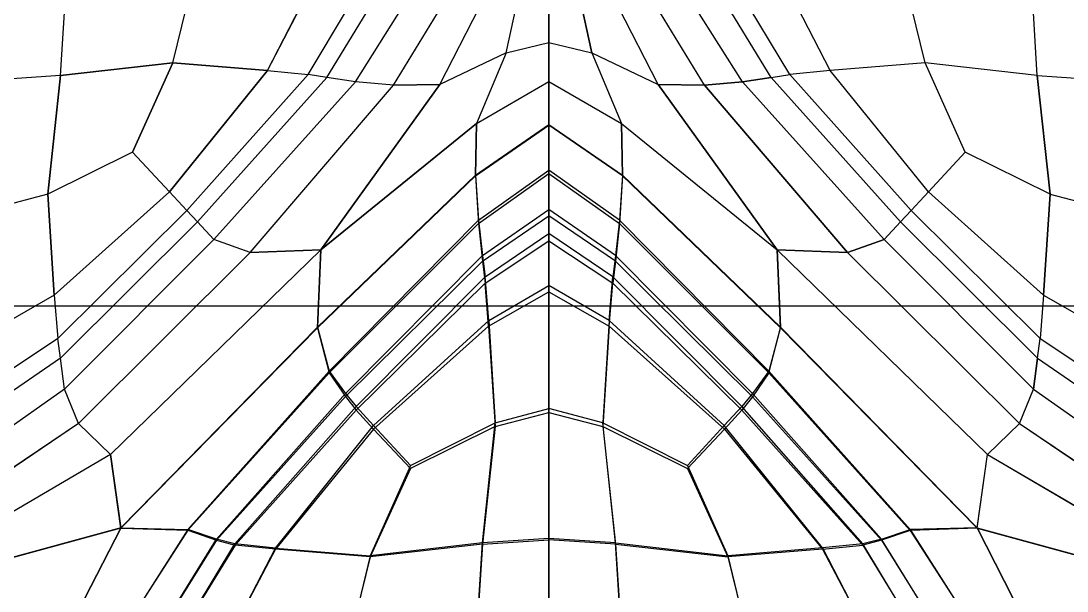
# Model space of a CAD drawing. Extents: x 11992 to 29481, y -6727 to 6811.
# Drawn here: x 12612.22 to 12621.41, y 1275.12 to 1280.13 of the extents above; entities that cross this region are included whole.
import ezdxf

# ---------------------------------------------------------------- set-up
doc = ezdxf.new("R2010")
doc.units = 0
doc.header["$MEASUREMENT"] = 0
doc.layers.get('0').update_dxf_attribs({"color": 8, "linetype": 'CONTINUOUS'})

msp = doc.modelspace()

# ---------------------------------------------------------------- linework, layer by layer
for p, q in [((12616.8548, 1271.7436, -1722.0314), (12616.8548, 1285.554, -1720.6474)), ((12612.5647, 1279.6529, -1720), (12612.6019, 1280.2533, -1719.9384)), ((12612.5647, 1279.6529, -1760.8658), (12612.6019, 1280.2533, -1760.9274)), ((12613.5513, 1279.765, -1719.9762), (12613.6695, 1280.2533, -1719.9307)), ((12613.5513, 1279.765, -1760.8896), (12613.6695, 1280.2533, -1760.9351)), ((12614.3829, 1279.6978, -1760.8767), (12614.6704, 1280.2533, -1760.9405)), ((12614.3829, 1279.6978, -1719.9891), (12614.6709, 1280.2533, -1719.9254)), ((12614.7396, 1279.6632, -1760.8655), (12615.0948, 1280.2533, -1760.9358)), ((12614.7396, 1279.6632, -1720.0003), (12615.0948, 1280.2533, -1719.93)), ((12614.9031, 1279.6379, -1720.0665), (12615.2817, 1280.2533, -1719.9952)), ((12614.9031, 1279.6379, -1760.7994), (12615.2817, 1280.2533, -1760.8706)), ((12615.1549, 1279.599, -1720.2441), (12615.5693, 1280.2533, -1720.1715)), ((12615.1549, 1279.599, -1760.6217), (12615.5693, 1280.2533, -1760.6944)), ((12615.4882, 1279.5704, -1760.4393), (12615.9073, 1280.2533, -1760.5106)), ((12615.4882, 1279.5704, -1720.4263), (12615.9073, 1280.2533, -1720.3552)), ((12615.8959, 1279.5762, -1720.5063), (12616.2449, 1280.2533, -1720.4427)), ((12615.8959, 1279.5759, -1760.3592), (12616.2449, 1280.2533, -1760.4232)), ((12616.4786, 1279.853, -1760.3685), (12616.5659, 1280.2533, -1760.3936)), ((12616.4786, 1279.853, -1720.4967), (12616.5659, 1280.2533, -1720.4722)), ((12616.8548, 1280.2533, -1760.3838), (12616.8548, 1278.4217, -1760.6239)), ((12617.1438, 1280.2533, -1760.3936), (12617.231, 1279.853, -1760.3685)), ((12617.231, 1279.853, -1720.4967), (12617.1438, 1280.2533, -1720.4722)), ((12617.8133, 1279.5759, -1760.3595), (12617.4647, 1280.2533, -1760.4232)), ((12617.8133, 1279.5762, -1720.5063), (12617.4647, 1280.2533, -1720.4427)), ((12618.2214, 1279.5704, -1760.4394), (12617.8018, 1280.2533, -1760.5106)), ((12618.2214, 1279.5704, -1720.4263), (12617.8023, 1280.2533, -1720.3552)), ((12618.5547, 1279.599, -1760.6217), (12618.1399, 1280.2533, -1760.6944)), ((12618.5547, 1279.599, -1720.2441), (12618.1399, 1280.2533, -1720.1715)), ((12618.8065, 1279.6379, -1760.7994), (12618.4279, 1280.2533, -1760.8706)), ((12618.8065, 1279.6379, -1720.0664), (12618.4279, 1280.2533, -1719.9952)), ((12618.9696, 1279.6632, -1760.8655), (12618.6144, 1280.2533, -1760.9358)), ((12618.9696, 1279.6632, -1720.0003), (12618.6144, 1280.2533, -1719.93)), ((12619.3263, 1279.6978, -1760.8767), (12619.0387, 1280.2533, -1760.9405)), ((12619.3263, 1279.6978, -1719.9891), (12619.0387, 1280.2533, -1719.9254)), ((12620.1584, 1279.765, -1719.9762), (12620.0401, 1280.2533, -1719.9307)), ((12620.1584, 1279.765, -1760.8896), (12620.0401, 1280.2533, -1760.9351)), ((12621.1449, 1279.6529, -1760.8658), (12621.1073, 1280.2533, -1760.9274)), ((12621.1449, 1279.6529, -1720), (12621.1073, 1280.2533, -1719.9384)), ((12616.4786, 1279.853, -1760.3685), (12616.8548, 1279.9452, -1760.3715)), ((12616.4786, 1279.853, -1720.4967), (12616.8548, 1279.9452, -1720.4936)), ((12616.8548, 1279.9452, -1720.4936), (12617.231, 1279.853, -1720.4967)), ((12616.8548, 1279.9452, -1760.3715), (12617.231, 1279.853, -1760.3685)), ((12616.4786, 1279.853, -1760.3685), (12615.8959, 1279.5759, -1760.3592)), ((12616.4786, 1279.853, -1720.4967), (12615.8959, 1279.5762, -1720.5063)), ((12616.4786, 1279.853, -1760.3685), (12616.2168, 1279.2314, -1760.293)), ((12616.4786, 1279.853, -1720.4967), (12616.2173, 1279.2312, -1720.5706)), ((12617.231, 1279.853, -1760.3685), (12617.4924, 1279.2314, -1760.2933)), ((12617.231, 1279.853, -1760.3685), (12617.8133, 1279.5759, -1760.3595)), ((12617.231, 1279.853, -1720.4967), (12617.4924, 1279.2312, -1720.5706)), ((12617.231, 1279.853, -1720.4967), (12617.8133, 1279.5762, -1720.5063)), ((12613.5513, 1279.765, -1719.9762), (12612.5647, 1279.6529, -1720)), ((12612.5647, 1279.6529, -1760.8658), (12613.5513, 1279.765, -1760.8896)), ((12613.197, 1278.9806, -1720.1128), (12613.5513, 1279.765, -1719.9762)), ((12613.5513, 1279.765, -1760.8896), (12613.197, 1278.9806, -1760.753)), ((12613.5513, 1279.765, -1760.8896), (12614.3829, 1279.6978, -1760.8767)), ((12614.3829, 1279.6978, -1719.9891), (12613.5513, 1279.765, -1719.9762)), ((12620.1584, 1279.765, -1719.9762), (12619.3263, 1279.6978, -1719.9891)), ((12620.1584, 1279.765, -1760.8896), (12619.3263, 1279.6978, -1760.8767)), ((12620.5126, 1278.9806, -1720.1128), (12620.1584, 1279.765, -1719.9762)), ((12621.1449, 1279.6529, -1760.8658), (12620.1584, 1279.765, -1760.8896)), ((12621.1449, 1279.6529, -1720), (12620.1584, 1279.765, -1719.9762)), ((12620.5126, 1278.9806, -1760.753), (12620.1584, 1279.765, -1760.8896)), ((12612.5647, 1279.6529, -1720), (12611.9796, 1279.6155, -1720.008)), ((12612.5647, 1279.6529, -1760.8658), (12611.9796, 1279.6155, -1760.8578)), ((12612.5647, 1279.6529, -1760.8658), (12612.4522, 1278.611, -1760.6809)), ((12612.4522, 1278.611, -1720.1849), (12612.5647, 1279.6529, -1720)), ((12614.3829, 1279.6978, -1760.8767), (12613.5208, 1278.6325, -1760.6855)), ((12613.5208, 1278.6325, -1720.1802), (12614.3829, 1279.6978, -1719.9891)), ((12613.6738, 1278.4677, -1760.6547), (12614.7396, 1279.6632, -1760.8655)), ((12613.6738, 1278.4677, -1720.2112), (12614.7396, 1279.6632, -1720.0003)), ((12614.9031, 1279.6379, -1720.0665), (12613.7673, 1278.3676, -1720.2801)), ((12613.7673, 1278.3676, -1760.5857), (12614.9031, 1279.6379, -1760.7994)), ((12614.3829, 1279.6978, -1760.8767), (12614.7396, 1279.6632, -1760.8655)), ((12614.3829, 1279.6978, -1719.9891), (12614.7396, 1279.6632, -1720.0003)), ((12614.9031, 1279.6379, -1720.0665), (12614.7396, 1279.6632, -1720.0003)), ((12614.9031, 1279.6379, -1760.7994), (12614.7396, 1279.6632, -1760.8655)), ((12615.1549, 1279.599, -1720.2441), (12614.9031, 1279.6379, -1720.0665)), ((12615.1549, 1279.599, -1760.6217), (12614.9031, 1279.6379, -1760.7994)), ((12618.5547, 1279.599, -1760.6217), (12618.8065, 1279.6379, -1760.7994)), ((12618.8065, 1279.6379, -1720.0664), (12618.5547, 1279.599, -1720.2441)), ((12618.8065, 1279.6379, -1760.7994), (12618.9696, 1279.6632, -1760.8655)), ((12618.8065, 1279.6379, -1720.0664), (12618.9696, 1279.6632, -1720.0003)), ((12618.8065, 1279.6379, -1760.7994), (12619.9423, 1278.3676, -1760.5857)), ((12619.9423, 1278.3676, -1720.2801), (12618.8065, 1279.6379, -1720.0664)), ((12619.3263, 1279.6978, -1760.8767), (12618.9696, 1279.6632, -1760.8655)), ((12619.3263, 1279.6978, -1719.9891), (12618.9696, 1279.6632, -1720.0003)), ((12618.9696, 1279.6632, -1760.8655), (12620.0358, 1278.4677, -1760.6547)), ((12620.0358, 1278.4677, -1720.2112), (12618.9696, 1279.6632, -1720.0003)), ((12620.1889, 1278.6325, -1760.6855), (12619.3263, 1279.6978, -1760.8767)), ((12620.1889, 1278.6325, -1720.1802), (12619.3263, 1279.6978, -1719.9891)), ((12621.2575, 1278.611, -1720.1849), (12621.1449, 1279.6529, -1720)), ((12621.1449, 1279.6529, -1760.8658), (12621.2575, 1278.611, -1760.6809)), ((12621.1449, 1279.6529, -1720), (12621.73, 1279.6155, -1720.008)), ((12621.1449, 1279.6529, -1760.8658), (12621.7295, 1279.6155, -1760.8579)), ((12613.9108, 1278.2131, -1760.4037), (12615.1549, 1279.599, -1760.6217)), ((12613.9108, 1278.2131, -1720.462), (12615.1549, 1279.599, -1720.2441)), ((12614.2303, 1278.0996, -1720.6401), (12615.4882, 1279.5704, -1720.4263)), ((12614.2303, 1278.0996, -1760.2254), (12615.4882, 1279.5704, -1760.4393)), ((12615.8959, 1279.5762, -1720.5063), (12614.8502, 1278.1232, -1720.6972)), ((12614.8502, 1278.123, -1760.1673), (12615.8959, 1279.5759, -1760.3592)), ((12615.4882, 1279.5704, -1760.4393), (12615.1549, 1279.599, -1760.6217)), ((12615.4882, 1279.5704, -1720.4263), (12615.1549, 1279.599, -1720.2441)), ((12615.4882, 1279.5704, -1720.4263), (12615.8959, 1279.5762, -1720.5063)), ((12615.8959, 1279.5759, -1760.3592), (12615.4882, 1279.5704, -1760.4393)), ((12616.2168, 1279.2314, -1760.293), (12616.8548, 1279.601, -1760.3349)), ((12616.2173, 1279.2312, -1720.5706), (12616.8548, 1279.6005, -1720.5284)), ((12616.8548, 1279.601, -1760.3349), (12617.4924, 1279.2314, -1760.2933)), ((12616.8548, 1279.6005, -1720.5284), (12617.4924, 1279.2312, -1720.5706)), ((12618.2214, 1279.5704, -1720.4263), (12617.8133, 1279.5762, -1720.5063)), ((12618.8594, 1278.1232, -1720.6972), (12617.8133, 1279.5762, -1720.5063)), ((12617.8133, 1279.5759, -1760.3595), (12618.859, 1278.1225, -1760.1685)), ((12617.8133, 1279.5759, -1760.3595), (12618.2214, 1279.5704, -1760.4394)), ((12618.5547, 1279.599, -1720.2441), (12618.2214, 1279.5704, -1720.4263)), ((12618.2214, 1279.5704, -1760.4394), (12618.5547, 1279.599, -1760.6217)), ((12618.2214, 1279.5704, -1760.4394), (12619.4789, 1278.0996, -1760.2257)), ((12619.4789, 1278.0996, -1720.6401), (12618.2214, 1279.5704, -1720.4263)), ((12618.5547, 1279.599, -1760.6217), (12619.7983, 1278.2131, -1760.4037)), ((12619.7983, 1278.2131, -1720.462), (12618.5547, 1279.599, -1720.2441)), ((12616.2168, 1279.2314, -1760.293), (12614.8502, 1278.123, -1760.1673)), ((12614.8502, 1278.1232, -1720.6972), (12616.2173, 1279.2312, -1720.5706)), ((12616.2097, 1278.7727, -1760.2954), (12616.2168, 1279.2314, -1760.293)), ((12616.2173, 1279.2312, -1720.5706), (12616.2097, 1278.7791, -1720.5786)), ((12616.2097, 1278.7791, -1720.5786), (12616.8548, 1279.2245, -1720.528)), ((12616.2097, 1278.7727, -1760.2954), (12616.8548, 1279.2173, -1760.3471)), ((12616.8548, 1279.2245, -1720.528), (12617.4995, 1278.7791, -1720.5786)), ((12617.5, 1278.7724, -1760.296), (12616.8548, 1279.2173, -1760.3471)), ((12617.4924, 1279.2314, -1760.2933), (12617.5, 1278.7724, -1760.296)), ((12617.4924, 1279.2314, -1760.2933), (12618.859, 1278.1225, -1760.1685)), ((12617.4924, 1279.2312, -1720.5706), (12618.8594, 1278.1232, -1720.6972)), ((12617.4995, 1278.7791, -1720.5786), (12617.4924, 1279.2312, -1720.5706)), ((12613.197, 1278.9806, -1760.753), (12612.4522, 1278.611, -1760.6809)), ((12613.197, 1278.9806, -1720.1128), (12612.4522, 1278.611, -1720.1849)), ((12613.197, 1278.9806, -1760.753), (12613.5208, 1278.6325, -1760.6855)), ((12613.5208, 1278.6325, -1720.1802), (12613.197, 1278.9806, -1720.1128)), ((12620.5126, 1278.9806, -1720.1128), (12620.1889, 1278.6325, -1720.1802)), ((12620.5126, 1278.9806, -1760.753), (12620.1889, 1278.6325, -1760.6855)), ((12621.2575, 1278.611, -1720.1849), (12620.5126, 1278.9806, -1720.1128)), ((12621.2575, 1278.611, -1760.6809), (12620.5126, 1278.9806, -1760.753)), ((12616.2349, 1278.3545, -1760.4293), (12616.8548, 1278.7922, -1760.4816)), ((12616.2354, 1278.3819, -1720.4807), (12616.8548, 1278.8232, -1720.4342)), ((12617.4738, 1278.3819, -1720.4807), (12616.8548, 1278.8232, -1720.4342)), ((12616.8548, 1278.7922, -1760.4816), (12617.4747, 1278.3545, -1760.4297)), ((12614.8211, 1277.4428, -1720.7301), (12616.2097, 1278.7791, -1720.5786)), ((12614.8211, 1277.4385, -1760.1405), (12616.2097, 1278.7727, -1760.2954)), ((12616.2097, 1278.7791, -1720.5786), (12616.2354, 1278.3819, -1720.4807)), ((12616.2097, 1278.7727, -1760.2954), (12616.2349, 1278.3545, -1760.4293)), ((12617.4995, 1278.7791, -1720.5786), (12617.4738, 1278.3819, -1720.4807)), ((12617.5, 1278.7724, -1760.296), (12617.4747, 1278.3545, -1760.4297)), ((12617.4995, 1278.7791, -1720.5786), (12618.8885, 1277.4428, -1720.7301)), ((12617.5, 1278.7724, -1760.296), (12618.8885, 1277.4375, -1760.1428)), ((12612.4522, 1278.611, -1760.6809), (12611.9796, 1278.488, -1760.6569)), ((12612.4522, 1278.611, -1720.1849), (12611.9796, 1278.4878, -1720.2088)), ((12612.4522, 1278.611, -1760.6809), (12612.5094, 1277.7246, -1760.5104)), ((12612.5094, 1277.7246, -1720.3554), (12612.4522, 1278.611, -1720.1849)), ((12613.5208, 1278.6325, -1760.6855), (12612.5094, 1277.7246, -1760.5104)), ((12612.5094, 1277.7246, -1720.3554), (12613.5208, 1278.6325, -1720.1802)), ((12613.5208, 1278.6325, -1760.6855), (12613.6738, 1278.4677, -1760.6547)), ((12613.5208, 1278.6325, -1720.1802), (12613.6738, 1278.4677, -1720.2112)), ((12620.1889, 1278.6325, -1760.6855), (12620.0358, 1278.4677, -1760.6547)), ((12620.1889, 1278.6325, -1720.1802), (12620.0358, 1278.4677, -1720.2112)), ((12621.2002, 1277.7246, -1760.5104), (12620.1889, 1278.6325, -1760.6855)), ((12621.2002, 1277.7246, -1720.3554), (12620.1889, 1278.6325, -1720.1802)), ((12621.2575, 1278.611, -1760.6809), (12621.2002, 1277.7246, -1760.5104)), ((12621.2002, 1277.7246, -1720.3554), (12621.2575, 1278.611, -1720.1849)), ((12621.2575, 1278.611, -1720.1849), (12621.7295, 1278.4878, -1720.2088)), ((12621.2575, 1278.611, -1760.6809), (12621.7295, 1278.488, -1760.6569)), ((12613.6738, 1278.4677, -1760.6547), (12612.5394, 1277.3443, -1760.4438)), ((12613.6738, 1278.4677, -1720.2112), (12612.5394, 1277.3443, -1720.4219)), ((12613.7673, 1278.3676, -1720.2801), (12613.6738, 1278.4677, -1720.2112)), ((12613.7673, 1278.3676, -1760.5857), (12613.6738, 1278.4677, -1760.6547)), ((12616.2707, 1278.0245, -1760.5756), (12616.8548, 1278.4217, -1760.6239)), ((12616.2716, 1278.0732, -1720.3723), (12616.8548, 1278.4766, -1720.3346)), ((12617.438, 1278.0732, -1720.3723), (12616.8548, 1278.4766, -1720.3346)), ((12616.8548, 1278.4217, -1760.6239), (12616.8548, 1270.2778, -1757.7109)), ((12617.4389, 1278.0245, -1760.5757), (12616.8548, 1278.4217, -1760.6239)), ((12619.9423, 1278.3676, -1760.5857), (12620.0358, 1278.4677, -1760.6547)), ((12619.9423, 1278.3676, -1720.2801), (12620.0358, 1278.4677, -1720.2112)), ((12621.1697, 1277.3443, -1720.4219), (12620.0358, 1278.4677, -1720.2112)), ((12620.0358, 1278.4677, -1760.6547), (12621.1697, 1277.3443, -1760.4438)), ((12613.7673, 1278.3676, -1720.2801), (12612.5628, 1277.1696, -1720.4939)), ((12612.5628, 1277.1696, -1760.3719), (12613.7673, 1278.3676, -1760.5857)), ((12613.9108, 1278.2131, -1760.4037), (12613.7673, 1278.3676, -1760.5857)), ((12613.9108, 1278.2131, -1720.462), (12613.7673, 1278.3676, -1720.2801)), ((12614.9241, 1277.0582, -1720.6201), (12616.2354, 1278.3819, -1720.4807)), ((12614.9241, 1277.0415, -1760.2726), (12616.2349, 1278.3545, -1760.4293)), ((12616.2349, 1278.3545, -1760.4293), (12616.2707, 1278.0245, -1760.5756)), ((12616.2354, 1278.3819, -1720.4807), (12616.2716, 1278.0732, -1720.3723)), ((12617.4738, 1278.3819, -1720.4807), (12617.438, 1278.0732, -1720.3723)), ((12617.4747, 1278.3545, -1760.4297), (12617.4389, 1278.0245, -1760.5757)), ((12617.4738, 1278.3819, -1720.4807), (12618.7855, 1277.0582, -1720.6201)), ((12617.4747, 1278.3545, -1760.4297), (12618.7855, 1277.0408, -1760.2742)), ((12619.7983, 1278.2131, -1760.4037), (12619.9423, 1278.3676, -1760.5857)), ((12619.7983, 1278.2131, -1720.462), (12619.9423, 1278.3676, -1720.2801)), ((12619.9423, 1278.3676, -1760.5857), (12621.1464, 1277.1696, -1760.372)), ((12621.1464, 1277.1696, -1720.4939), (12619.9423, 1278.3676, -1720.2801)), ((12616.295, 1277.8858, -1720.3493), (12616.8548, 1278.2651, -1720.3171)), ((12617.4146, 1277.8858, -1720.3493), (12616.8548, 1278.2651, -1720.3171)), ((12613.9108, 1278.2131, -1760.4037), (12612.599, 1276.8992, -1760.1858)), ((12613.9108, 1278.2131, -1720.462), (12612.599, 1276.8992, -1720.68)), ((12614.2303, 1278.0996, -1720.6401), (12613.9108, 1278.2131, -1720.462)), ((12614.2303, 1278.0996, -1760.2254), (12613.9108, 1278.2131, -1760.4037)), ((12616.2941, 1277.83, -1760.6153), (12616.8548, 1278.2022, -1760.6596)), ((12616.8548, 1278.2022, -1760.6596), (12617.4156, 1277.83, -1760.6153)), ((12619.7983, 1278.2131, -1720.462), (12619.4789, 1278.0996, -1720.6401)), ((12619.4789, 1278.0996, -1760.2257), (12619.7983, 1278.2131, -1760.4037)), ((12619.7983, 1278.2131, -1760.4037), (12621.1106, 1276.8992, -1760.1858)), ((12621.1106, 1276.8992, -1720.68), (12619.7983, 1278.2131, -1720.462)), ((12612.7211, 1276.5969, -1720.8653), (12614.2303, 1278.0996, -1720.6401)), ((12612.7211, 1276.5966, -1760.0005), (12614.2303, 1278.0996, -1760.2254)), ((12614.8502, 1278.1232, -1720.6972), (12613.0025, 1276.3251, -1720.9341)), ((12614.8502, 1278.123, -1760.1673), (12613.0029, 1276.3241, -1759.9313)), ((12614.2303, 1278.0996, -1720.6401), (12614.8502, 1278.1232, -1720.6972)), ((12614.8502, 1278.123, -1760.1673), (12614.2303, 1278.0996, -1760.2254)), ((12614.8502, 1278.1232, -1720.6972), (12614.8211, 1277.4428, -1720.7301)), ((12614.8211, 1277.4385, -1760.1405), (12614.8502, 1278.123, -1760.1673)), ((12615.0681, 1276.862, -1720.4859), (12616.2716, 1278.0732, -1720.3723)), ((12616.2716, 1278.0732, -1720.3723), (12616.295, 1277.8858, -1720.3493)), ((12617.438, 1278.0732, -1720.3723), (12617.4146, 1277.8858, -1720.3493)), ((12617.438, 1278.0732, -1720.3723), (12618.6415, 1276.862, -1720.4859)), ((12618.859, 1278.1225, -1760.1685), (12619.4789, 1278.0996, -1760.2257)), ((12618.859, 1278.1225, -1760.1685), (12620.7067, 1276.3234, -1759.9332)), ((12618.8885, 1277.4375, -1760.1428), (12618.859, 1278.1225, -1760.1685)), ((12619.4789, 1278.0996, -1720.6401), (12618.8594, 1278.1232, -1720.6972)), ((12618.8594, 1278.1232, -1720.6972), (12618.8885, 1277.4428, -1720.7301)), ((12618.8594, 1278.1232, -1720.6972), (12620.7067, 1276.3251, -1720.9341)), ((12620.9885, 1276.5969, -1720.8653), (12619.4789, 1278.0996, -1720.6401)), ((12619.4789, 1278.0996, -1760.2257), (12620.9885, 1276.5964, -1760.0009)), ((12616.2707, 1278.0245, -1760.5756), (12615.0681, 1276.8329, -1760.4309)), ((12616.2707, 1278.0245, -1760.5756), (12616.2941, 1277.83, -1760.6153)), ((12617.4389, 1278.0245, -1760.5757), (12617.4156, 1277.83, -1760.6153)), ((12617.4389, 1278.0245, -1760.5757), (12618.6415, 1276.8327, -1760.4313)), ((12615.1616, 1276.7476, -1720.446), (12616.295, 1277.8858, -1720.3493)), ((12616.3255, 1277.5017, -1720.3863), (12616.295, 1277.8858, -1720.3493)), ((12617.3841, 1277.5017, -1720.3865), (12617.4146, 1277.8858, -1720.3493)), ((12617.4146, 1277.8858, -1720.3493), (12618.5481, 1276.7476, -1720.446)), ((12615.1611, 1276.7137, -1760.4826), (12616.2941, 1277.83, -1760.6153)), ((12616.3241, 1277.4516, -1760.573), (12616.2941, 1277.83, -1760.6153)), ((12616.3255, 1277.5017, -1720.3863), (12616.8548, 1277.8085, -1720.3618)), ((12617.3841, 1277.5017, -1720.3865), (12616.8548, 1277.8085, -1720.3618)), ((12617.3851, 1277.4516, -1760.573), (12617.4156, 1277.83, -1760.6153)), ((12617.4156, 1277.83, -1760.6153), (12618.5485, 1276.7137, -1760.4826)), ((12612.5094, 1277.7246, -1720.3554), (12611.9796, 1277.422, -1720.4138)), ((12612.5094, 1277.7246, -1760.5104), (12611.9796, 1277.422, -1760.4521)), ((12612.5094, 1277.7246, -1720.3554), (12612.5394, 1277.3443, -1720.4219)), ((12612.5094, 1277.7246, -1760.5104), (12612.5394, 1277.3443, -1760.4438)), ((12616.3241, 1277.4516, -1760.573), (12616.8548, 1277.7527, -1760.6077)), ((12616.8548, 1277.7527, -1760.6077), (12617.3851, 1277.4516, -1760.573)), ((12621.2002, 1277.7246, -1760.5104), (12621.1697, 1277.3443, -1760.4438)), ((12621.2002, 1277.7246, -1720.3554), (12621.1697, 1277.3443, -1720.4219)), ((12621.2002, 1277.7246, -1720.3554), (12621.73, 1277.422, -1720.4138)), ((12621.2002, 1277.7246, -1760.5104), (12621.7295, 1277.422, -1760.4521)), ((12651.3121, 1277.6273, -1720.4842), (12606.3119, 1277.6273, -1720.4842)), ((12651.3121, 1277.6273, -1760.3813), (12606.3119, 1277.6273, -1760.3813)), ((12616.3255, 1277.5017, -1720.3863), (12615.3146, 1276.5809, -1720.4602)), ((12616.3255, 1277.5017, -1720.3863), (12616.3823, 1276.6026, -1720.4588)), ((12617.3841, 1277.5017, -1720.3865), (12617.3274, 1276.6026, -1720.4588)), ((12617.3841, 1277.5017, -1720.3865), (12618.395, 1276.5809, -1720.4602)), ((12613.0926, 1275.6804, -1720.964), (12614.8211, 1277.4428, -1720.7301)), ((12613.0931, 1275.678, -1759.9024), (12614.8211, 1277.4385, -1760.1405)), ((12614.8211, 1277.4428, -1720.7301), (12614.9241, 1277.0582, -1720.6201)), ((12614.8211, 1277.4385, -1760.1405), (12614.9241, 1277.0415, -1760.2726)), ((12616.3241, 1277.4516, -1760.573), (12615.3137, 1276.5485, -1760.469)), ((12616.3241, 1277.4516, -1760.573), (12616.3818, 1276.5709, -1760.4733)), ((12617.3851, 1277.4516, -1760.573), (12617.3278, 1276.5709, -1760.4733)), ((12617.3851, 1277.4516, -1760.573), (12618.3955, 1276.5485, -1760.4691)), ((12618.8885, 1277.4428, -1720.7301), (12618.7855, 1277.0582, -1720.6201)), ((12618.7855, 1277.0408, -1760.2742), (12618.8885, 1277.4375, -1760.1428)), ((12618.8885, 1277.4428, -1720.7301), (12620.6171, 1275.6804, -1720.9637)), ((12620.6166, 1275.6766, -1759.9061), (12618.8885, 1277.4375, -1760.1428)), ((12612.5394, 1277.3443, -1720.4219), (12611.9796, 1276.9698, -1720.4923)), ((12612.5394, 1277.3443, -1760.4438), (12611.9796, 1276.9698, -1760.3735)), ((12612.5628, 1277.1696, -1720.4939), (12612.5394, 1277.3443, -1720.4219)), ((12612.5628, 1277.1696, -1760.3719), (12612.5394, 1277.3443, -1760.4438)), ((12621.1464, 1277.1696, -1760.372), (12621.1697, 1277.3443, -1760.4438)), ((12621.1464, 1277.1696, -1720.4939), (12621.1697, 1277.3443, -1720.4219)), ((12621.1697, 1277.3443, -1720.4219), (12621.73, 1276.9698, -1720.4923)), ((12621.1697, 1277.3443, -1760.4438), (12621.7295, 1276.9698, -1760.3735)), ((12612.5628, 1277.1696, -1720.4939), (12611.9796, 1276.77, -1720.565)), ((12612.5628, 1277.1696, -1760.3719), (12611.9796, 1276.77, -1760.3007)), ((12612.599, 1276.8992, -1760.1858), (12612.5628, 1277.1696, -1760.3719)), ((12612.599, 1276.8992, -1720.68), (12612.5628, 1277.1696, -1720.4939)), ((12621.1106, 1276.8992, -1720.68), (12621.1464, 1277.1696, -1720.4939)), ((12621.1464, 1277.1696, -1760.372), (12621.1106, 1276.8992, -1760.1858)), ((12621.1464, 1277.1696, -1760.372), (12621.7295, 1276.77, -1760.3007)), ((12621.1464, 1277.1696, -1720.4939), (12621.73, 1276.77, -1720.565)), ((12614.9241, 1277.0582, -1720.6201), (12613.681, 1275.6647, -1720.7777)), ((12614.9241, 1277.0415, -1760.2726), (12613.6815, 1275.6589, -1760.0967)), ((12614.9241, 1277.0582, -1720.6201), (12615.0681, 1276.862, -1720.4859)), ((12614.9241, 1277.0415, -1760.2726), (12615.0681, 1276.8329, -1760.4309)), ((12618.7855, 1277.0582, -1720.6201), (12618.6415, 1276.862, -1720.4859)), ((12618.7855, 1277.0408, -1760.2742), (12618.6415, 1276.8327, -1760.4313)), ((12618.7855, 1277.0582, -1720.6201), (12620.0287, 1275.6647, -1720.7773)), ((12620.0277, 1275.658, -1760.0991), (12618.7855, 1277.0408, -1760.2742)), ((12612.599, 1276.8992, -1760.1858), (12611.9796, 1276.4615, -1760.1131)), ((12612.599, 1276.8992, -1720.68), (12611.9796, 1276.4615, -1720.7527)), ((12612.7211, 1276.5969, -1720.8653), (12612.599, 1276.8992, -1720.68)), ((12612.7211, 1276.5966, -1760.0005), (12612.599, 1276.8992, -1760.1858)), ((12613.9332, 1275.5812, -1720.6168), (12615.0681, 1276.862, -1720.4859)), ((12615.0681, 1276.862, -1720.4859), (12615.1616, 1276.7476, -1720.446)), ((12618.6415, 1276.862, -1720.4859), (12618.5481, 1276.7476, -1720.446)), ((12619.7764, 1275.5812, -1720.6166), (12618.6415, 1276.862, -1720.4859)), ((12620.9885, 1276.5969, -1720.8653), (12621.1106, 1276.8992, -1720.68)), ((12620.9885, 1276.5964, -1760.0009), (12621.1106, 1276.8992, -1760.1858)), ((12621.1106, 1276.8992, -1720.68), (12621.7295, 1276.4615, -1720.7527)), ((12621.1106, 1276.8992, -1760.1858), (12621.7295, 1276.4615, -1760.1131)), ((12615.0681, 1276.8329, -1760.4309), (12613.9337, 1275.5719, -1760.2664)), ((12615.0681, 1276.8329, -1760.4309), (12615.1611, 1276.7137, -1760.4826)), ((12618.6415, 1276.8327, -1760.4313), (12618.5485, 1276.7137, -1760.4826)), ((12619.7755, 1275.5717, -1760.267), (12618.6415, 1276.8327, -1760.4313)), ((12614.0963, 1275.5397, -1720.5594), (12615.1616, 1276.7476, -1720.446)), ((12615.1611, 1276.7137, -1760.4826), (12614.0968, 1275.5285, -1760.3294)), ((12615.3137, 1276.5485, -1760.469), (12615.1611, 1276.7137, -1760.4826)), ((12615.3146, 1276.5809, -1720.4602), (12615.1616, 1276.7476, -1720.446)), ((12616.3818, 1276.5709, -1760.4733), (12616.8548, 1276.6934, -1760.4872)), ((12616.3823, 1276.6026, -1720.4588), (12616.8548, 1276.7278, -1720.4492)), ((12617.3274, 1276.6026, -1720.4588), (12616.8548, 1276.7278, -1720.4492)), ((12616.8548, 1276.6934, -1760.4872), (12617.3278, 1276.5709, -1760.4733)), ((12618.395, 1276.5809, -1720.4602), (12618.5481, 1276.7476, -1720.446)), ((12618.3955, 1276.5485, -1760.4691), (12618.5485, 1276.7137, -1760.4826)), ((12619.6133, 1275.5397, -1720.5594), (12618.5481, 1276.7476, -1720.446)), ((12619.6128, 1275.5285, -1760.3294), (12618.5485, 1276.7137, -1760.4826)), ((12612.7211, 1276.5969, -1720.8653), (12611.9796, 1276.096, -1720.9403)), ((12612.7211, 1276.5966, -1760.0005), (12611.9796, 1276.0955, -1759.9257)), ((12612.7211, 1276.5969, -1720.8653), (12613.0025, 1276.3251, -1720.9341)), ((12613.0029, 1276.3241, -1759.9313), (12612.7211, 1276.5966, -1760.0005)), ((12614.453, 1275.5033, -1720.5575), (12615.3146, 1276.5809, -1720.4602)), ((12615.3146, 1276.5809, -1720.4602), (12615.6379, 1276.2276, -1720.4882)), ((12615.6379, 1276.2276, -1720.4882), (12616.3823, 1276.6026, -1720.4588)), ((12616.2702, 1275.549, -1720.5554), (12616.3823, 1276.6026, -1720.4588)), ((12617.3274, 1276.6026, -1720.4588), (12618.0717, 1276.2276, -1720.4882)), ((12617.4394, 1275.549, -1720.5554), (12617.3274, 1276.6026, -1720.4588)), ((12618.0717, 1276.2276, -1720.4882), (12618.395, 1276.5809, -1720.4602)), ((12619.2567, 1275.5035, -1720.5575), (12618.395, 1276.5809, -1720.4602)), ((12620.9885, 1276.5969, -1720.8653), (12620.7067, 1276.3251, -1720.9341)), ((12620.9885, 1276.5964, -1760.0009), (12620.7067, 1276.3234, -1759.9332)), ((12620.9885, 1276.5969, -1720.8653), (12621.7295, 1276.096, -1720.9403)), ((12620.9885, 1276.5964, -1760.0009), (12621.7295, 1276.0955, -1759.9257)), ((12615.3137, 1276.5485, -1760.469), (12614.4525, 1275.4918, -1760.3339)), ((12615.6375, 1276.2025, -1760.4315), (12615.3137, 1276.5485, -1760.469)), ((12616.3818, 1276.5709, -1760.4733), (12615.6375, 1276.2025, -1760.4315)), ((12616.3818, 1276.5709, -1760.4733), (12616.2697, 1275.5385, -1760.3389)), ((12617.3278, 1276.5709, -1760.4733), (12617.4394, 1275.5385, -1760.3389)), ((12617.3278, 1276.5709, -1760.4733), (12618.0722, 1276.2025, -1760.4315)), ((12618.3955, 1276.5485, -1760.4691), (12618.0722, 1276.2025, -1760.4315)), ((12618.3955, 1276.5485, -1760.4691), (12619.2567, 1275.4918, -1760.3339)), ((12613.0025, 1276.3251, -1720.9341), (12611.9796, 1275.7257, -1721.013)), ((12613.0029, 1276.3241, -1759.9313), (12611.9796, 1275.724, -1759.8536)), ((12613.0025, 1276.3251, -1720.9341), (12613.0926, 1275.6804, -1720.964)), ((12613.0931, 1275.678, -1759.9024), (12613.0029, 1276.3241, -1759.9313)), ((12620.6166, 1275.6766, -1759.9061), (12620.7067, 1276.3234, -1759.9332)), ((12620.6171, 1275.6804, -1720.9637), (12620.7067, 1276.3251, -1720.9341)), ((12620.7067, 1276.3251, -1720.9341), (12621.7295, 1275.7257, -1721.013)), ((12620.7067, 1276.3234, -1759.9332), (12621.7295, 1275.724, -1759.8537)), ((12615.6379, 1276.2276, -1720.4882), (12615.2841, 1275.4348, -1720.5627)), ((12618.0717, 1276.2276, -1720.4882), (12618.4255, 1275.4348, -1720.5627)), ((12615.6375, 1276.2025, -1760.4315), (12615.2836, 1275.4255, -1760.3277)), ((12618.0722, 1276.2025, -1760.4315), (12618.4255, 1275.4255, -1760.3277)), ((12613.0926, 1275.6804, -1720.964), (12611.9796, 1275.3767, -1721.0429)), ((12613.0931, 1275.678, -1759.9024), (12611.9796, 1275.374, -1759.8238)), ((12613.0926, 1275.6804, -1720.964), (12612.7755, 1275.0598, -1721.0467)), ((12613.0931, 1275.678, -1759.9024), (12612.7755, 1275.0579, -1759.8185)), ((12613.0926, 1275.6804, -1720.964), (12613.681, 1275.6647, -1720.7777)), ((12613.0931, 1275.678, -1759.9024), (12613.6815, 1275.6589, -1760.0967)), ((12613.681, 1275.6647, -1720.7777), (12613.2671, 1275.0143, -1720.8784)), ((12613.6815, 1275.6589, -1760.0967), (12613.2671, 1275.0131, -1759.987)), ((12613.9332, 1275.5812, -1720.6168), (12613.681, 1275.6647, -1720.7777)), ((12613.6815, 1275.6589, -1760.0967), (12613.9337, 1275.5719, -1760.2664)), ((12620.0277, 1275.658, -1760.0991), (12619.7755, 1275.5717, -1760.267)), ((12619.7764, 1275.5812, -1720.6166), (12620.0287, 1275.6647, -1720.7773)), ((12620.6166, 1275.6766, -1759.9061), (12620.0277, 1275.658, -1760.0991)), ((12620.0277, 1275.658, -1760.0991), (12620.4425, 1275.0123, -1759.9886)), ((12620.6171, 1275.6804, -1720.9637), (12620.0287, 1275.6647, -1720.7773)), ((12620.0287, 1275.6647, -1720.7773), (12620.4425, 1275.014, -1720.8768)), ((12620.6166, 1275.6766, -1759.9061), (12620.9342, 1275.0569, -1759.8205)), ((12620.6166, 1275.6766, -1759.9061), (12621.7295, 1275.374, -1759.8239)), ((12620.6171, 1275.6804, -1720.9637), (12621.7295, 1275.3767, -1721.0429)), ((12620.6171, 1275.6804, -1720.9637), (12620.9342, 1275.0596, -1721.0447)), ((12613.5551, 1274.968, -1720.7069), (12613.9332, 1275.5812, -1720.6168)), ((12613.9337, 1275.5719, -1760.2664), (12613.5551, 1274.9673, -1760.1587)), ((12614.0963, 1275.5397, -1720.5594), (12613.9332, 1275.5812, -1720.6168)), ((12613.9337, 1275.5719, -1760.2664), (12614.0968, 1275.5285, -1760.3294)), ((12616.2697, 1275.5385, -1760.3389), (12616.8548, 1275.576, -1760.3426)), ((12616.8548, 1275.5872, -1720.5531), (12616.2702, 1275.549, -1720.5554)), ((12617.4394, 1275.549, -1720.5554), (12616.8548, 1275.5872, -1720.5531)), ((12617.4394, 1275.5385, -1760.3389), (12616.8548, 1275.576, -1760.3426)), ((12619.7755, 1275.5717, -1760.267), (12619.6128, 1275.5285, -1760.3294)), ((12619.7764, 1275.5812, -1720.6166), (12619.6133, 1275.5397, -1720.5594)), ((12619.7755, 1275.5717, -1760.267), (12620.1541, 1274.967, -1760.1591)), ((12620.1541, 1274.968, -1720.7065), (12619.7764, 1275.5812, -1720.6166)), ((12613.7416, 1274.9506, -1720.6418), (12614.0963, 1275.5397, -1720.5594)), ((12614.0968, 1275.5285, -1760.3294), (12613.7416, 1274.9496, -1760.2238)), ((12614.453, 1275.5033, -1720.5575), (12614.0963, 1275.5397, -1720.5594)), ((12614.4525, 1275.4918, -1760.3339), (12614.0968, 1275.5285, -1760.3294)), ((12614.1655, 1274.9489, -1720.6351), (12614.453, 1275.5033, -1720.5575)), ((12614.4525, 1275.4918, -1760.3339), (12614.1655, 1274.948, -1760.2304)), ((12615.2836, 1275.4255, -1760.3277), (12614.4525, 1275.4918, -1760.3339)), ((12614.453, 1275.5033, -1720.5575), (12615.2841, 1275.4348, -1720.5627)), ((12616.2697, 1275.5385, -1760.3389), (12615.2836, 1275.4255, -1760.3277)), ((12616.2702, 1275.549, -1720.5554), (12615.2841, 1275.4348, -1720.5627)), ((12616.2325, 1274.9508, -1720.6454), (12616.2702, 1275.549, -1720.5554)), ((12616.2697, 1275.5385, -1760.3389), (12616.2325, 1274.9515, -1760.2206)), ((12617.4771, 1274.9508, -1720.6454), (12617.4394, 1275.549, -1720.5554)), ((12617.4394, 1275.549, -1720.5554), (12618.4255, 1275.4348, -1720.5627)), ((12617.4394, 1275.5385, -1760.3389), (12618.4255, 1275.4255, -1760.3277)), ((12617.4394, 1275.5385, -1760.3389), (12617.4771, 1274.9515, -1760.2206)), ((12619.2567, 1275.5035, -1720.5575), (12618.4255, 1275.4348, -1720.5627)), ((12619.2567, 1275.4918, -1760.3339), (12618.4255, 1275.4255, -1760.3277)), ((12619.6133, 1275.5397, -1720.5594), (12619.2567, 1275.5035, -1720.5575)), ((12619.2567, 1275.4918, -1760.3339), (12619.6128, 1275.5285, -1760.3294)), ((12619.2567, 1275.5035, -1720.5575), (12619.5437, 1274.9489, -1720.6351)), ((12619.2567, 1275.4918, -1760.3339), (12619.5437, 1274.948, -1760.2304)), ((12619.6128, 1275.5285, -1760.3294), (12619.9676, 1274.9496, -1760.2238)), ((12619.9676, 1274.9506, -1720.6418), (12619.6133, 1275.5397, -1720.5594)), ((12615.2841, 1275.4348, -1720.5627), (12615.1659, 1274.9494, -1720.6388)), ((12615.2836, 1275.4255, -1760.3277), (12615.1659, 1274.9492, -1760.227)), ((12618.4255, 1275.4348, -1720.5627), (12618.5433, 1274.9494, -1720.6388)), ((12618.4255, 1275.4255, -1760.3277), (12618.5433, 1274.9492, -1760.227))]:
    msp.add_line(p, q)

doc.saveas('drawing.dxf')
